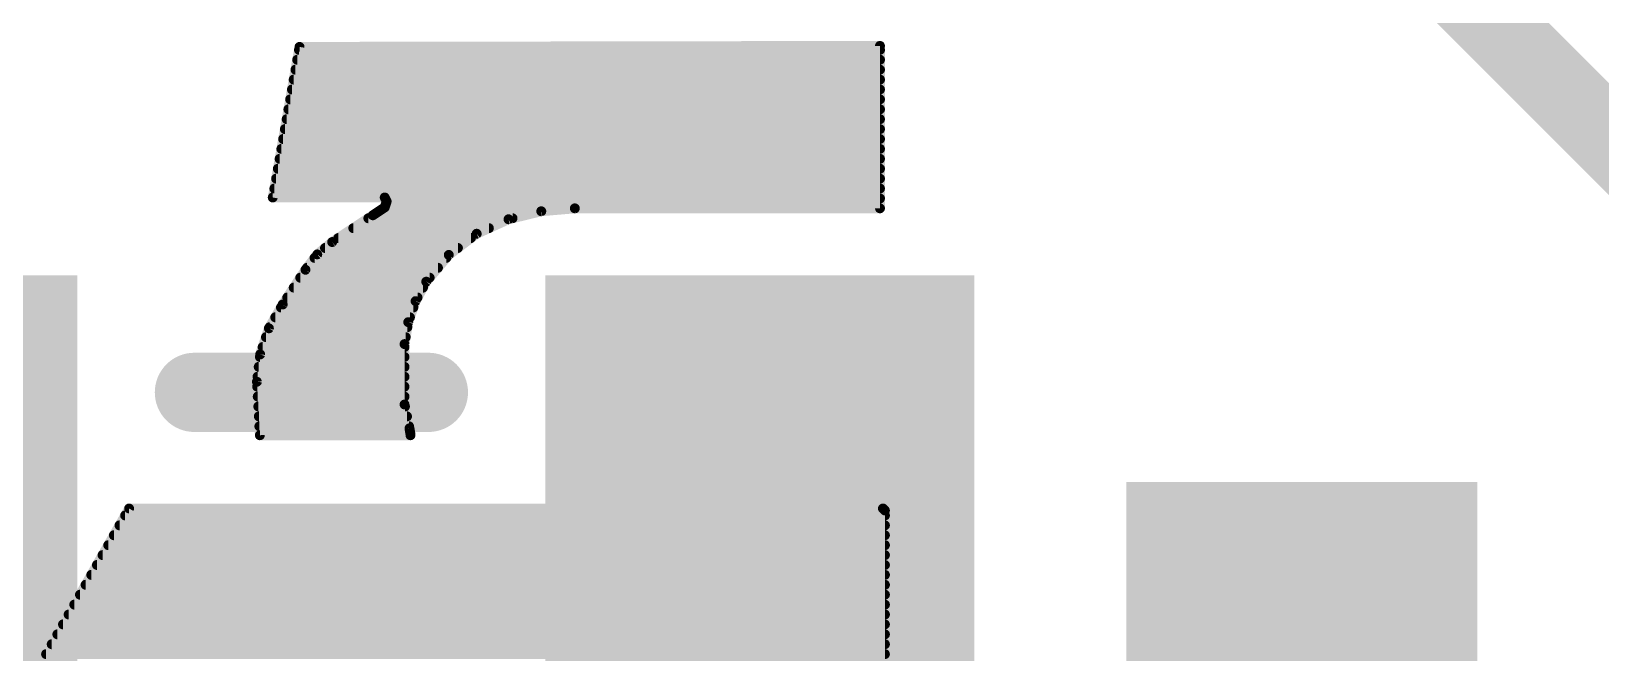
# Model space of a CAD drawing. Extents: x -0.1 to 44.5, y -0.1 to 35.7.
# Drawn here: x 31.032 to 35.056, y 20.883 to 22.476 of the extents above; entities that cross this region are included whole.
import ezdxf

# ---------------------------------------------------------------- set-up
doc = ezdxf.new("R2010")
doc.units = 0
for name, color, linetype in [('1', 12, 'CONTINUOUS'), ('21', 41, 'CONTINUOUS'), ('22', 40, 'CONTINUOUS')]:
    doc.layers.add(name, color=color, linetype=linetype)

# ---------------------------------------------------------------- blocks, each defined once
blk = doc.blocks.new('RECT')
blk.add_solid([(-0.5, -0.5), (0.5, -0.5), (-0.5, 0.5), (0.5, 0.5)])

msp = doc.modelspace()

# ---------------------------------------------------------------- linework, layer by layer
at = {"layer": '1', "const_width": 0.2032}
msp.add_lwpolyline([(33.274, 24.003), (36.83, 20.447)], dxfattribs=at)
at = {"layer": '21', "const_width": 0.2032}
msp.add_lwpolyline([(31.45, 21.55), (32.05, 21.55)], dxfattribs=at)
at = {"layer": '21', "const_width": 0.1016}
for points in [[(31.45, 21.6008, 1), (31.45, 21.4992)], [(32.05, 21.4992, 1), (32.05, 21.6008)]]:
    msp.add_lwpolyline(points, format="xyb", dxfattribs=at)
at = {"layer": '22', "const_width": 0.0254}
for points in [[(31.7195, 22.4358), (31.6509, 22.0497)], [(31.7136, 22.4028), (33.208, 22.4028)], [(31.7182, 22.4282), (33.208, 22.4282)], [(33.208, 22.4384), (31.7195, 22.4358)], [(33.208, 22.0218), (33.208, 22.4384)], [(31.7091, 22.3774), (33.208, 22.3774)], [(31.7001, 22.3266), (33.208, 22.3266)], [(31.7046, 22.352), (33.208, 22.352)], [(31.6956, 22.3012), (33.208, 22.3012)], [(31.6866, 22.2504), (33.208, 22.2504)], [(31.6911, 22.2758), (33.208, 22.2758)], [(31.682, 22.225), (33.208, 22.225)], [(31.673, 22.1742), (33.208, 22.1742)], [(31.6775, 22.1996), (33.208, 22.1996)], [(31.664, 22.1234), (33.208, 22.1234)], [(31.6685, 22.1488), (33.208, 22.1488)], [(31.6595, 22.098), (33.208, 22.098)], [(31.6509, 22.0497), (31.938, 22.0497)], [(31.655, 22.0726), (33.208, 22.0726)], [(31.938, 22.0497), (31.943, 22.0396)], [(31.943, 22.0396), (31.938, 22.0243)], [(31.9392, 22.0472), (33.208, 22.0472)], [(31.9075, 22.004), (31.8033, 21.9354)], [(31.938, 22.0243), (31.9075, 22.004)], [(31.9342, 22.0218), (33.208, 22.0218)], [(32.2555, 21.9939), (32.3395, 22.0144)], [(32.3395, 22.0144), (32.4256, 22.0218)], [(32.4256, 22.0218), (33.208, 22.0218)], [(31.8574, 21.971), (32.2051, 21.971)], [(31.896, 21.9964), (32.2658, 21.9964)], [(32.1738, 21.9568), (32.2555, 21.9939)], [(31.8033, 21.9354), (31.765, 21.9038)], [(31.7849, 21.9202), (32.1257, 21.9202)], [(31.8188, 21.9456), (32.1591, 21.9456)], [(32.1023, 21.9025), (32.1738, 21.9568)], [(31.765, 21.9038), (31.7348, 21.8643)], [(31.7581, 21.8948), (32.0959, 21.8948)], [(32.0446, 21.8338), (32.1023, 21.9025)], [(31.7348, 21.8643), (31.6763, 21.7754)], [(31.7214, 21.844), (32.0532, 21.844)], [(31.7387, 21.8694), (32.0745, 21.8694)], [(31.7047, 21.8186), (32.0362, 21.8186)], [(32.0171, 21.7839), (32.0446, 21.8338)], [(31.6763, 21.7754), (31.641, 21.7143)], [(31.6719, 21.7678), (32.0115, 21.7678)], [(31.688, 21.7932), (32.0222, 21.7932)], [(31.9983, 21.73), (32.0171, 21.7839)], [(31.6573, 21.7424), (32.0026, 21.7424)], [(31.9888, 21.6738), (31.9983, 21.73)], [(31.641, 21.7143), (31.6187, 21.6474)], [(31.6335, 21.6916), (31.9918, 21.6916)], [(31.6426, 21.717), (31.9961, 21.717)], [(31.6187, 21.6474), (31.6103, 21.5773)], [(31.6179, 21.6408), (31.9888, 21.6408)], [(31.625, 21.6662), (31.9888, 21.6662)], [(31.9888, 21.5189), (31.9888, 21.6738)], [(31.6149, 21.6154), (31.9888, 21.6154)], [(31.6103, 21.5773), (31.6179, 21.4401)], [(31.611, 21.5646), (31.9888, 21.5646)], [(31.6118, 21.59), (31.9888, 21.59)], [(31.6124, 21.5392), (31.9888, 21.5392)], [(32.0015, 21.4579), (31.9888, 21.5189)], [(31.6138, 21.5138), (31.9899, 21.5138)], [(31.6152, 21.4884), (31.9952, 21.4884)], [(31.6166, 21.463), (32.0004, 21.463)], [(31.6179, 21.4401), (32.004, 21.4401)], [(32.004, 21.4427), (32.0015, 21.4579)], [(32.004, 21.4401), (32.004, 21.4427)], [(31.2826, 21.2522), (31.0464, 20.8382)], [(33.2156, 21.2522), (31.2826, 21.2522)], [(33.2207, 21.2471), (33.2156, 21.2522)], [(33.2207, 20.8331), (33.2207, 21.2471)], [(31.258, 21.209), (33.2207, 21.209)], [(31.2724, 21.2344), (33.2207, 21.2344)], [(31.229, 21.1582), (33.2207, 21.1582)], [(31.2435, 21.1836), (33.2207, 21.1836)], [(31.2145, 21.1328), (33.2207, 21.1328)], [(31.1855, 21.082), (33.2207, 21.082)], [(31.2, 21.1074), (33.2207, 21.1074)], [(31.171, 21.0566), (33.2207, 21.0566)], [(31.142, 21.0058), (33.2207, 21.0058)], [(31.1565, 21.0312), (33.2207, 21.0312)], [(31.113, 20.955), (33.2207, 20.955)], [(31.1275, 20.9804), (33.2207, 20.9804)], [(31.0985, 20.9296), (33.2207, 20.9296)], [(31.0696, 20.8788), (33.2207, 20.8788)], [(31.0841, 20.9042), (33.2207, 20.9042)]]:
    msp.add_lwpolyline(points, dxfattribs=at)
at = {"layer": '22', "const_width": 0.0127}
for points in [[(31.7136, 22.4092, 1), (31.7136, 22.3965)], [(31.7182, 22.4346, 1), (31.7182, 22.4218)], [(31.7195, 22.4421, 1), (31.7195, 22.4295)], [(31.7258, 22.4347, 1), (31.7132, 22.4369)], [(33.2143, 22.4384, 1), (33.2017, 22.4384)], [(33.208, 22.4321, 1), (33.208, 22.4447)], [(33.208, 22.4218, 1), (33.208, 22.4346)], [(33.208, 22.3965, 1), (33.208, 22.4092)], [(31.7091, 22.3838, 1), (31.7091, 22.3711)], [(33.208, 22.3711, 1), (33.208, 22.3838)], [(31.7001, 22.333, 1), (31.7001, 22.3203)], [(31.7046, 22.3584, 1), (31.7046, 22.3456)], [(33.208, 22.3456, 1), (33.208, 22.3584)], [(33.208, 22.3203, 1), (33.208, 22.333)], [(31.6956, 22.3076, 1), (31.6956, 22.2949)], [(33.208, 22.2949, 1), (33.208, 22.3076)], [(31.6866, 22.2568, 1), (31.6866, 22.2441)], [(31.6911, 22.2822, 1), (31.6911, 22.2694)], [(33.208, 22.2694, 1), (33.208, 22.2822)], [(33.208, 22.2441, 1), (33.208, 22.2568)], [(31.682, 22.2314, 1), (31.682, 22.2187)], [(33.208, 22.2187, 1), (33.208, 22.2314)], [(31.673, 22.1806, 1), (31.673, 22.1679)], [(31.6775, 22.206, 1), (31.6775, 22.1932)], [(33.208, 22.1932, 1), (33.208, 22.206)], [(33.208, 22.1679, 1), (33.208, 22.1806)], [(31.664, 22.1298, 1), (31.664, 22.117)], [(31.6685, 22.1552, 1), (31.6685, 22.1425)], [(33.208, 22.1425, 1), (33.208, 22.1552)], [(33.208, 22.117, 1), (33.208, 22.1298)], [(31.6595, 22.1044, 1), (31.6595, 22.0917)], [(33.208, 22.0917, 1), (33.208, 22.1044)], [(31.6509, 22.0561, 1), (31.6509, 22.0434)], [(31.6446, 22.0508, 1), (31.6572, 22.0486)], [(31.655, 22.079, 1), (31.655, 22.0663)], [(31.9437, 22.0525, 1), (31.9323, 22.0469)], [(31.9392, 22.0536, 1), (31.9392, 22.0408)], [(31.949, 22.0376, 1), (31.937, 22.0416)], [(31.938, 22.0434, 1), (31.938, 22.0561)], [(33.208, 22.0663, 1), (33.208, 22.079)], [(33.208, 22.0408, 1), (33.208, 22.0536)], [(31.904, 22.0093, 1), (31.911, 21.9987)], [(31.911, 21.9987, 1), (31.904, 22.0093)], [(31.9342, 22.0282, 1), (31.9342, 22.0155)], [(31.932, 22.0263, 1), (31.944, 22.0223)], [(31.9415, 22.019, 1), (31.9345, 22.0296)], [(31.9373, 22.0368, 1), (31.9487, 22.0424)], [(32.3389, 22.0207, 1), (32.34, 22.008)], [(32.341, 22.0082, 1), (32.338, 22.0205)], [(32.4256, 22.0282, 1), (32.4256, 22.0155)], [(32.4261, 22.0155, 1), (32.4251, 22.0281)], [(33.2017, 22.0218, 1), (33.2143, 22.0218)], [(33.208, 22.0155, 1), (33.208, 22.0282)], [(33.208, 22.0155, 1), (33.208, 22.0282)], [(31.8574, 21.9774, 1), (31.8574, 21.9646)], [(31.896, 22.0028, 1), (31.896, 21.9901)], [(32.2051, 21.9646, 1), (32.2051, 21.9774)], [(32.254, 22.0001, 1), (32.257, 21.9877)], [(32.2581, 21.9881, 1), (32.2529, 21.9997)], [(32.2658, 21.9901, 1), (32.2658, 22.0028)], [(31.7849, 21.9266, 1), (31.7849, 21.9139)], [(31.7998, 21.9407, 1), (31.8068, 21.9301)], [(31.8073, 21.9305, 1), (31.7993, 21.9403)], [(31.8188, 21.952, 1), (31.8188, 21.9393)], [(32.1257, 21.9139, 1), (32.1257, 21.9266)], [(32.1591, 21.9393, 1), (32.1591, 21.952)], [(32.1712, 21.9625, 1), (32.1764, 21.951)], [(32.1777, 21.9517, 1), (32.17, 21.9618)], [(31.7581, 21.9012, 1), (31.7581, 21.8884)], [(31.761, 21.9086, 1), (31.769, 21.8989)], [(31.77, 21.8999, 1), (31.76, 21.9076)], [(32.0985, 21.9076, 1), (32.1062, 21.8974)], [(32.0959, 21.8884, 1), (32.0959, 21.9012)], [(32.1072, 21.8984, 1), (32.0975, 21.9066)], [(31.7214, 21.8504, 1), (31.7214, 21.8377)], [(31.7298, 21.8682, 1), (31.7398, 21.8604)], [(31.7401, 21.8608, 1), (31.7295, 21.8678)], [(31.7387, 21.8758, 1), (31.7387, 21.8631)], [(32.0532, 21.8377, 1), (32.0532, 21.8504)], [(32.0745, 21.8631, 1), (32.0745, 21.8758)], [(31.7047, 21.825, 1), (31.7047, 21.8122)], [(32.0362, 21.8122, 1), (32.0362, 21.825)], [(32.0397, 21.8379, 1), (32.0495, 21.8297)], [(32.0502, 21.8307, 1), (32.039, 21.8369)], [(31.6719, 21.7742, 1), (31.6719, 21.7614)], [(31.671, 21.7789, 1), (31.6816, 21.7719)], [(31.6818, 21.7722, 1), (31.6708, 21.7786)], [(31.688, 21.7996, 1), (31.688, 21.7869)], [(32.0115, 21.7869, 1), (32.0226, 21.7808)], [(32.0231, 21.7818, 1), (32.0111, 21.786)], [(32.0115, 21.7614, 1), (32.0115, 21.7742)], [(32.0222, 21.7869, 1), (32.0222, 21.7996)], [(31.6573, 21.7488, 1), (31.6573, 21.736)], [(31.9923, 21.7321, 1), (32.0043, 21.7279)], [(32.0046, 21.729, 1), (31.9921, 21.7311)], [(32.0026, 21.736, 1), (32.0026, 21.7488)], [(31.6335, 21.698, 1), (31.6335, 21.6852)], [(31.6355, 21.7175, 1), (31.6465, 21.7111)], [(31.647, 21.7123, 1), (31.635, 21.7163)], [(31.6426, 21.7234, 1), (31.6426, 21.7107)], [(31.9918, 21.6852, 1), (31.9918, 21.698)], [(31.9961, 21.7107, 1), (31.9961, 21.7234)], [(31.6179, 21.6472, 1), (31.6179, 21.6345)], [(31.625, 21.6466, 1), (31.6124, 21.6481)], [(31.6127, 21.6494, 1), (31.6247, 21.6453)], [(31.625, 21.6726, 1), (31.625, 21.6598)], [(31.9825, 21.6749, 1), (31.9951, 21.6727)], [(31.9952, 21.6738, 1), (31.9825, 21.6738)], [(31.9888, 21.6598, 1), (31.9888, 21.6726)], [(31.9888, 21.6345, 1), (31.9888, 21.6472)], [(31.6149, 21.6218, 1), (31.6149, 21.609)], [(31.9888, 21.609, 1), (31.9888, 21.6218)], [(31.6166, 21.5777, 1), (31.604, 21.5769)], [(31.604, 21.5781, 1), (31.6166, 21.5765)], [(31.611, 21.571, 1), (31.611, 21.5583)], [(31.6118, 21.5964, 1), (31.6118, 21.5836)], [(31.9888, 21.5836, 1), (31.9888, 21.5964)], [(31.9888, 21.5583, 1), (31.9888, 21.571)], [(31.6124, 21.5456, 1), (31.6124, 21.5328)], [(31.995, 21.5202, 1), (31.9826, 21.5176)], [(31.9888, 21.5328, 1), (31.9888, 21.5456)], [(31.6138, 21.5202, 1), (31.6138, 21.5074)], [(31.6152, 21.4948, 1), (31.6152, 21.4821)], [(31.9825, 21.5189, 1), (31.9952, 21.5189)], [(31.9899, 21.5074, 1), (31.9899, 21.5202)], [(31.9952, 21.4821, 1), (31.9952, 21.4948)], [(31.6166, 21.4694, 1), (31.6166, 21.4566)], [(31.6179, 21.4465, 1), (31.6179, 21.4337)], [(32.0078, 21.4589, 1), (31.9952, 21.4569)], [(31.9953, 21.4566, 1), (32.0077, 21.4592)], [(31.9977, 21.4417, 1), (32.0103, 21.4437)], [(32.0104, 21.4427, 1), (31.9977, 21.4427)], [(32.0004, 21.4566, 1), (32.0004, 21.4694)], [(32.004, 21.4337, 1), (32.004, 21.4465)], [(31.6116, 21.4397, 1), (31.6242, 21.4405)], [(31.9977, 21.4401, 1), (32.0104, 21.4401)], [(31.2724, 21.2408, 1), (31.2724, 21.228)], [(31.2826, 21.2586, 1), (31.2826, 21.2459)], [(31.2881, 21.2491, 1), (31.2771, 21.2553)], [(33.2201, 21.2567, 1), (33.2111, 21.2477)], [(33.227, 21.2471, 1), (33.2144, 21.2471)], [(33.2156, 21.2459, 1), (33.2156, 21.2586)], [(33.2162, 21.2426, 1), (33.2252, 21.2516)], [(33.2207, 21.228, 1), (33.2207, 21.2408)], [(31.258, 21.2154, 1), (31.258, 21.2026)], [(33.2207, 21.2026, 1), (33.2207, 21.2154)], [(31.229, 21.1646, 1), (31.229, 21.1518)], [(31.2435, 21.19, 1), (31.2435, 21.1773)], [(33.2207, 21.1773, 1), (33.2207, 21.19)], [(33.2207, 21.1518, 1), (33.2207, 21.1646)], [(31.2145, 21.1392, 1), (31.2145, 21.1264)], [(33.2207, 21.1264, 1), (33.2207, 21.1392)], [(31.1855, 21.0884, 1), (31.1855, 21.0756)], [(31.2, 21.1138, 1), (31.2, 21.1011)], [(33.2207, 21.1011, 1), (33.2207, 21.1138)], [(33.2207, 21.0756, 1), (33.2207, 21.0884)], [(31.171, 21.063, 1), (31.171, 21.0502)], [(33.2207, 21.0502, 1), (33.2207, 21.063)], [(31.142, 21.0122, 1), (31.142, 20.9994)], [(31.1565, 21.0376, 1), (31.1565, 21.0249)], [(33.2207, 21.0249, 1), (33.2207, 21.0376)], [(33.2207, 20.9994, 1), (33.2207, 21.0122)], [(31.113, 20.9614, 1), (31.113, 20.9487)], [(31.1275, 20.9868, 1), (31.1275, 20.974)], [(33.2207, 20.974, 1), (33.2207, 20.9868)], [(33.2207, 20.9487, 1), (33.2207, 20.9614)], [(31.0985, 20.936, 1), (31.0985, 20.9232)], [(33.2207, 20.9232, 1), (33.2207, 20.936)], [(31.0696, 20.8852, 1), (31.0696, 20.8725)], [(31.0841, 20.9106, 1), (31.0841, 20.8978)], [(33.2207, 20.8978, 1), (33.2207, 20.9106)], [(33.2207, 20.8725, 1), (33.2207, 20.8852)]]:
    msp.add_lwpolyline(points, format="xyb", dxfattribs=at)

# ---------------------------------------------------------------- block references
at = {"layer": '1'}
for p, xscale, yscale, rotation in [((30.6, 20.9), 1.9, 1.1, 90), ((32.9, 20.9), 1.9, 1.1, 90), ((34.29, 20.97), 0.7, 0.9, 270)]:
    msp.add_blockref('RECT', p, dxfattribs=dict(at, xscale=xscale, yscale=yscale, rotation=rotation))

doc.saveas('drawing.dxf')
